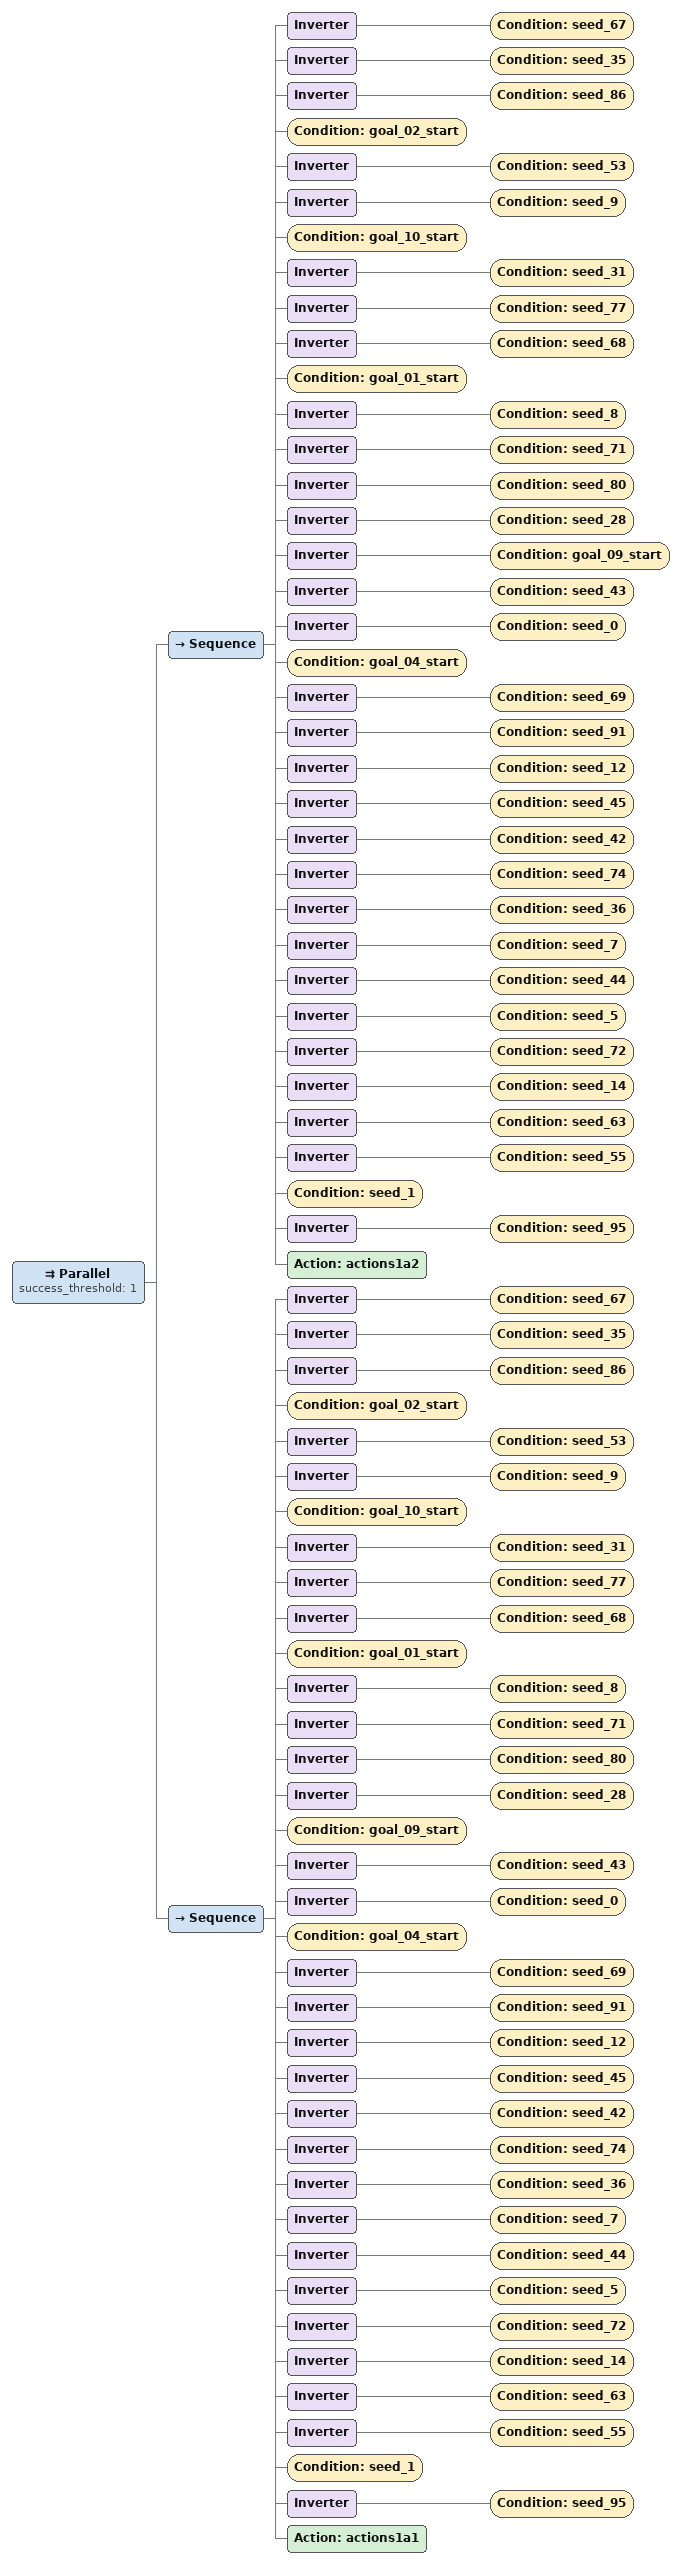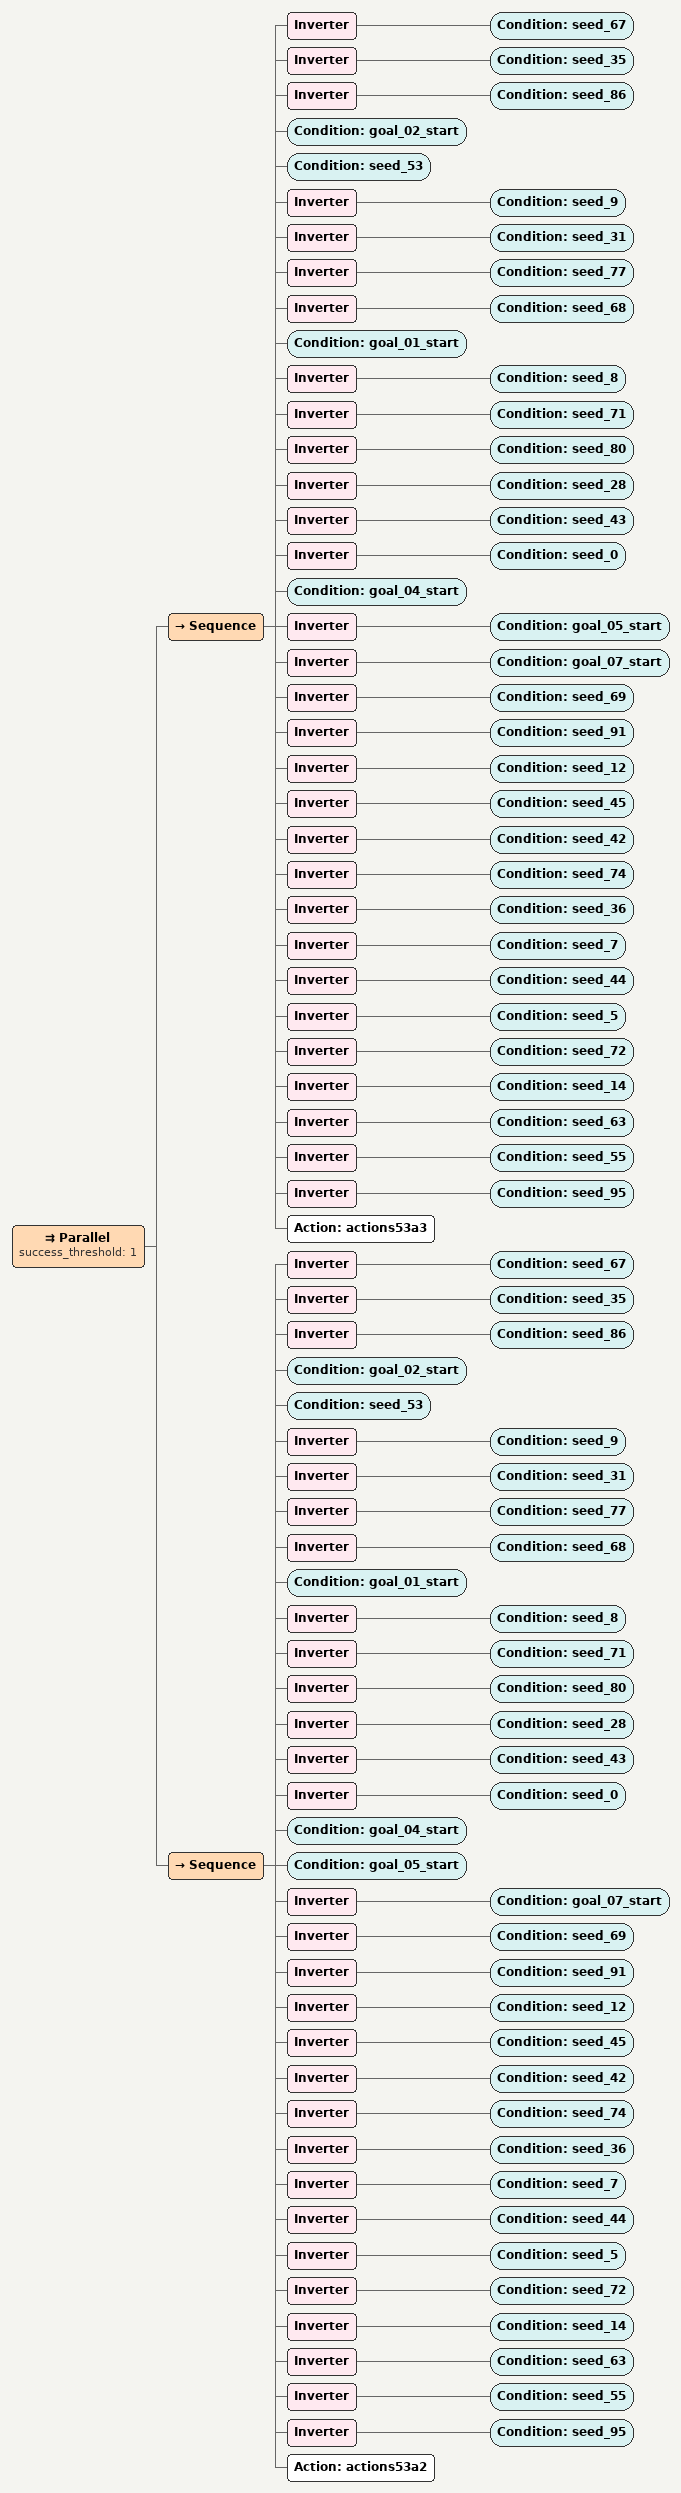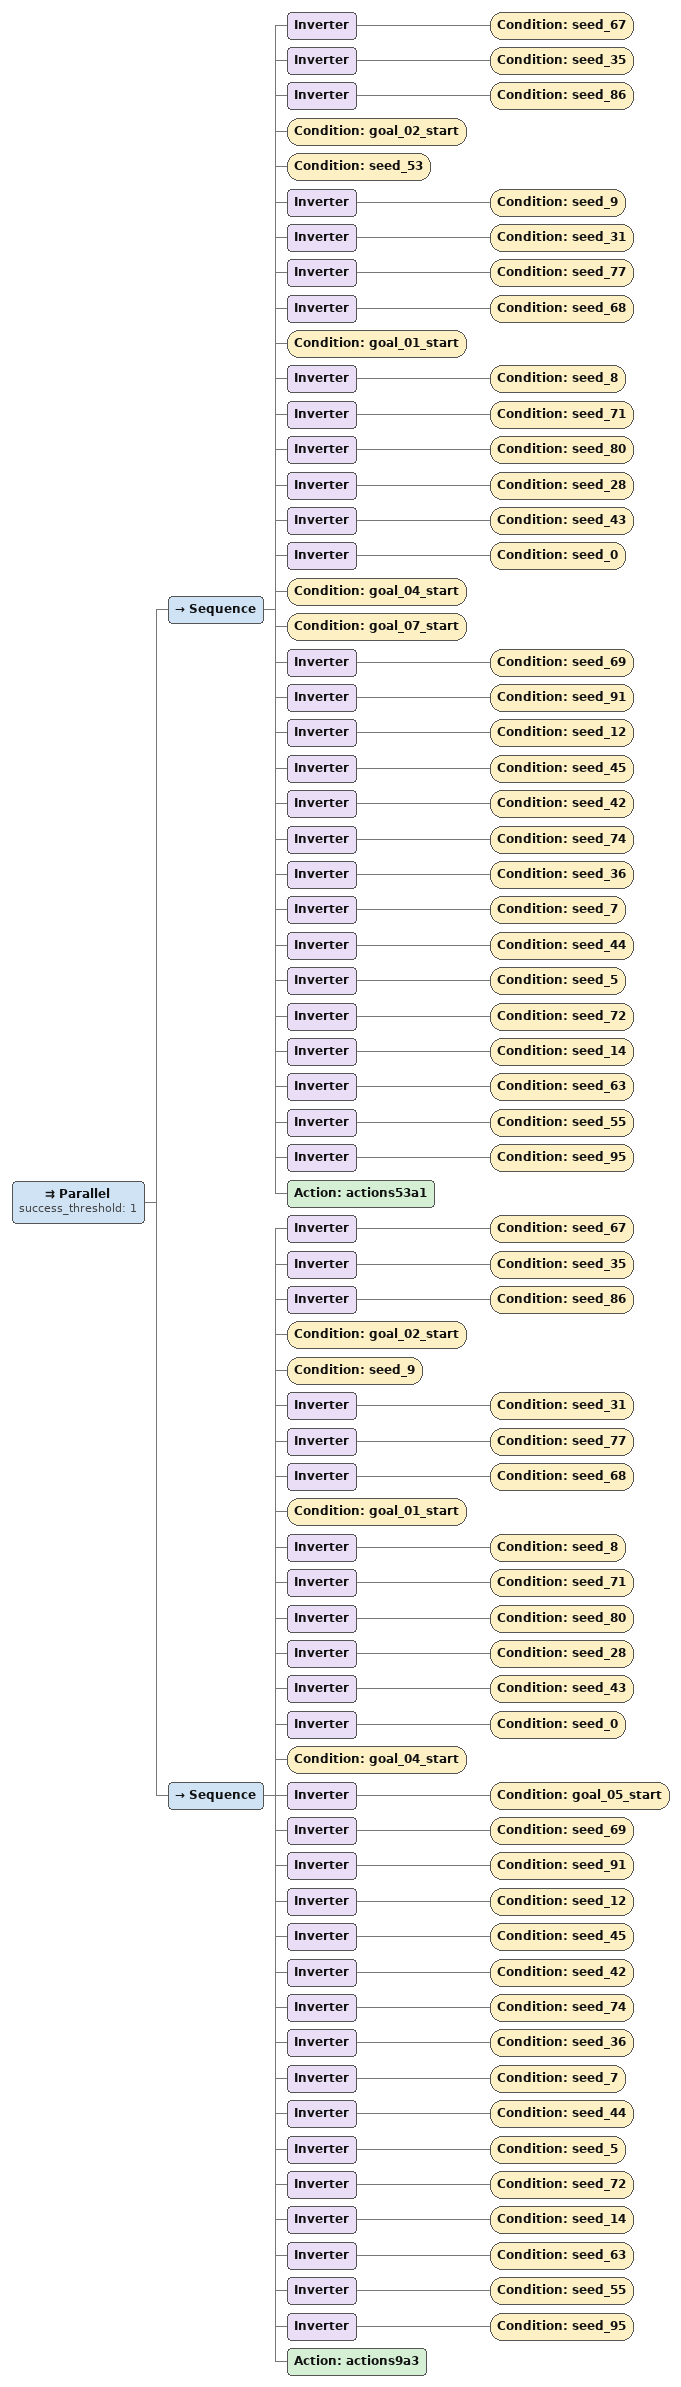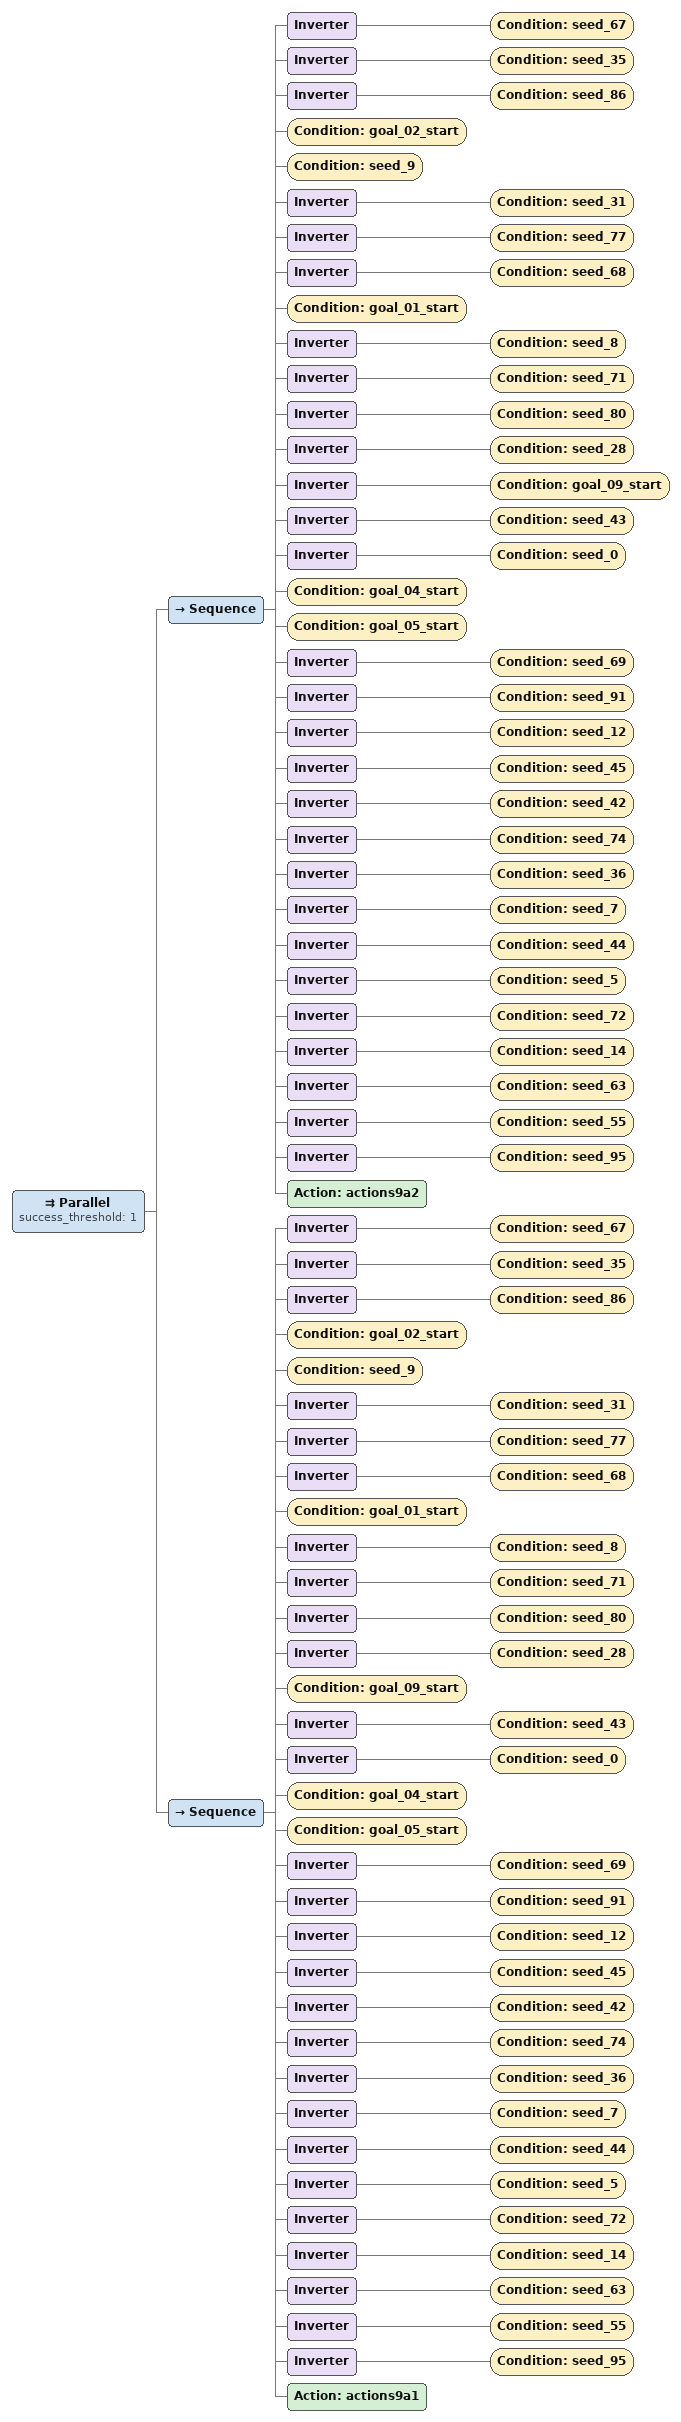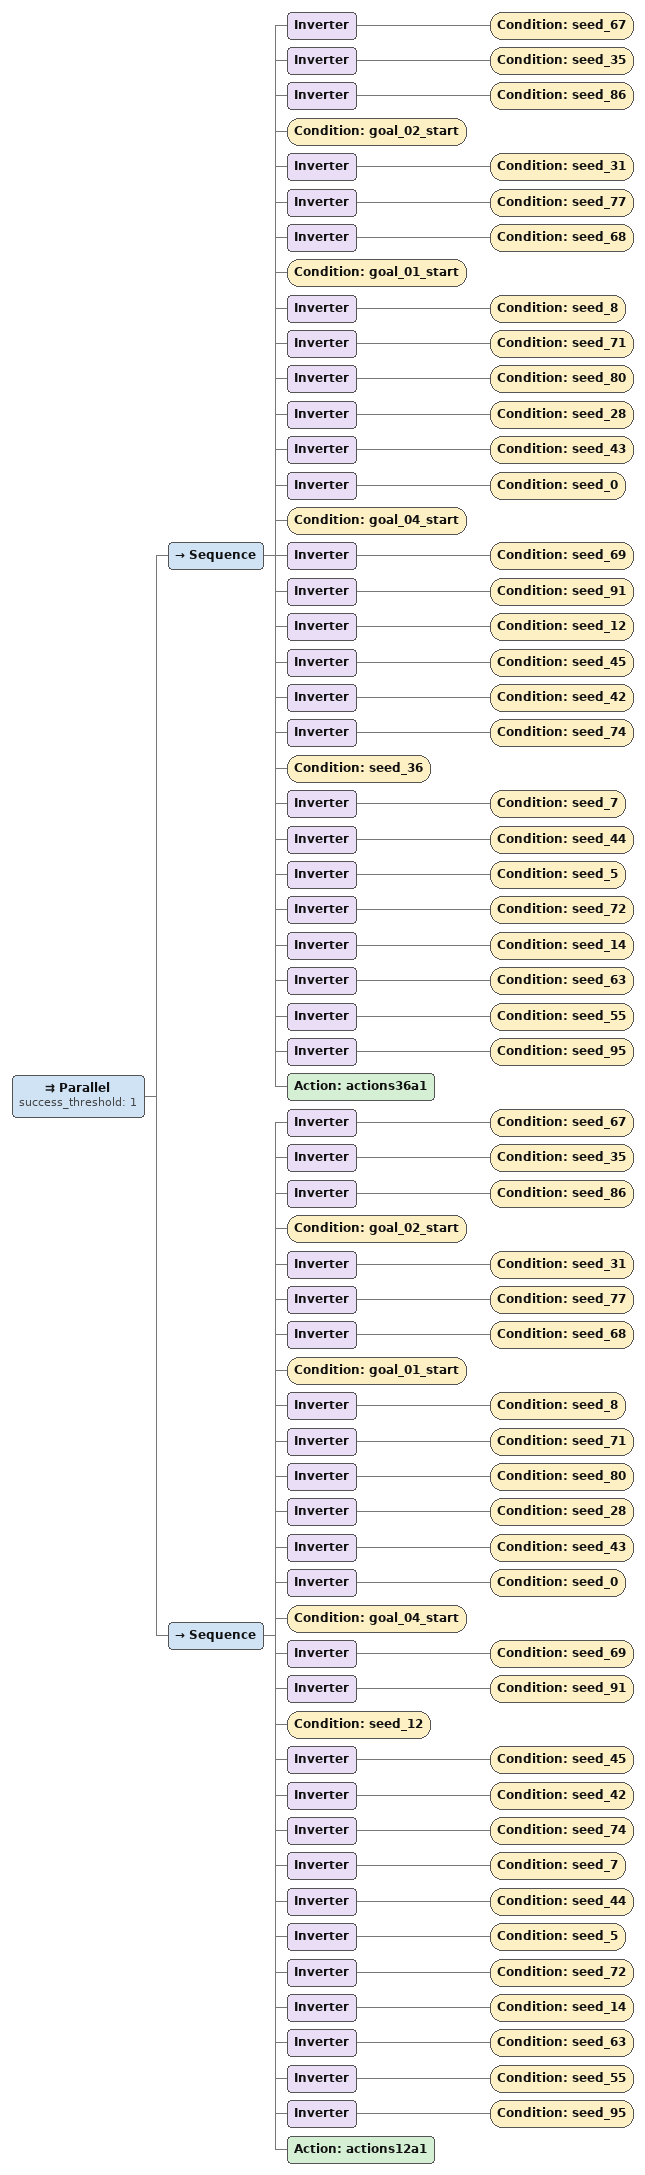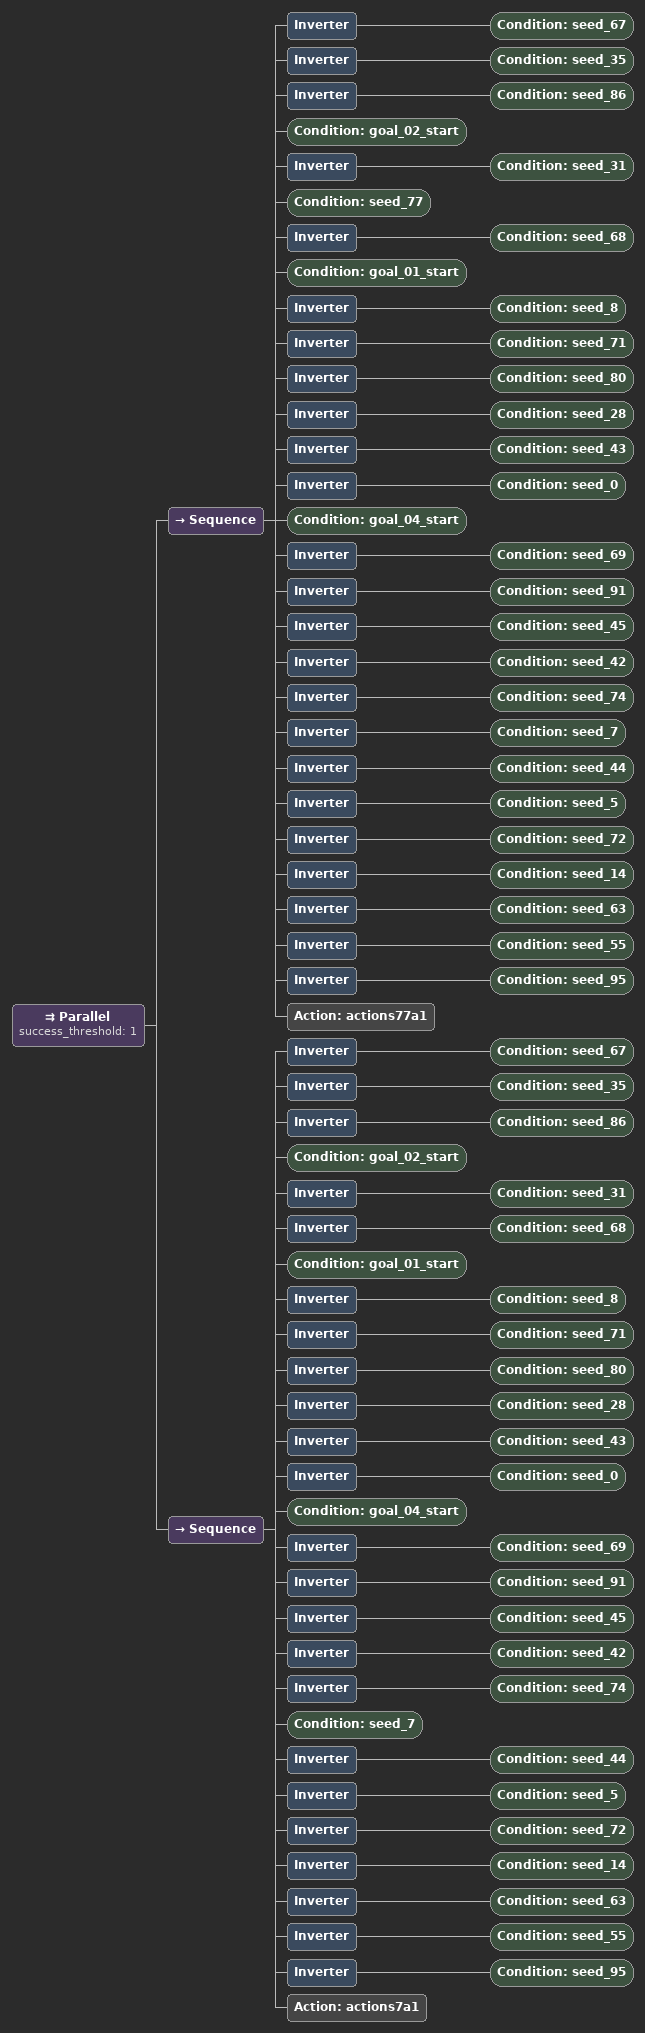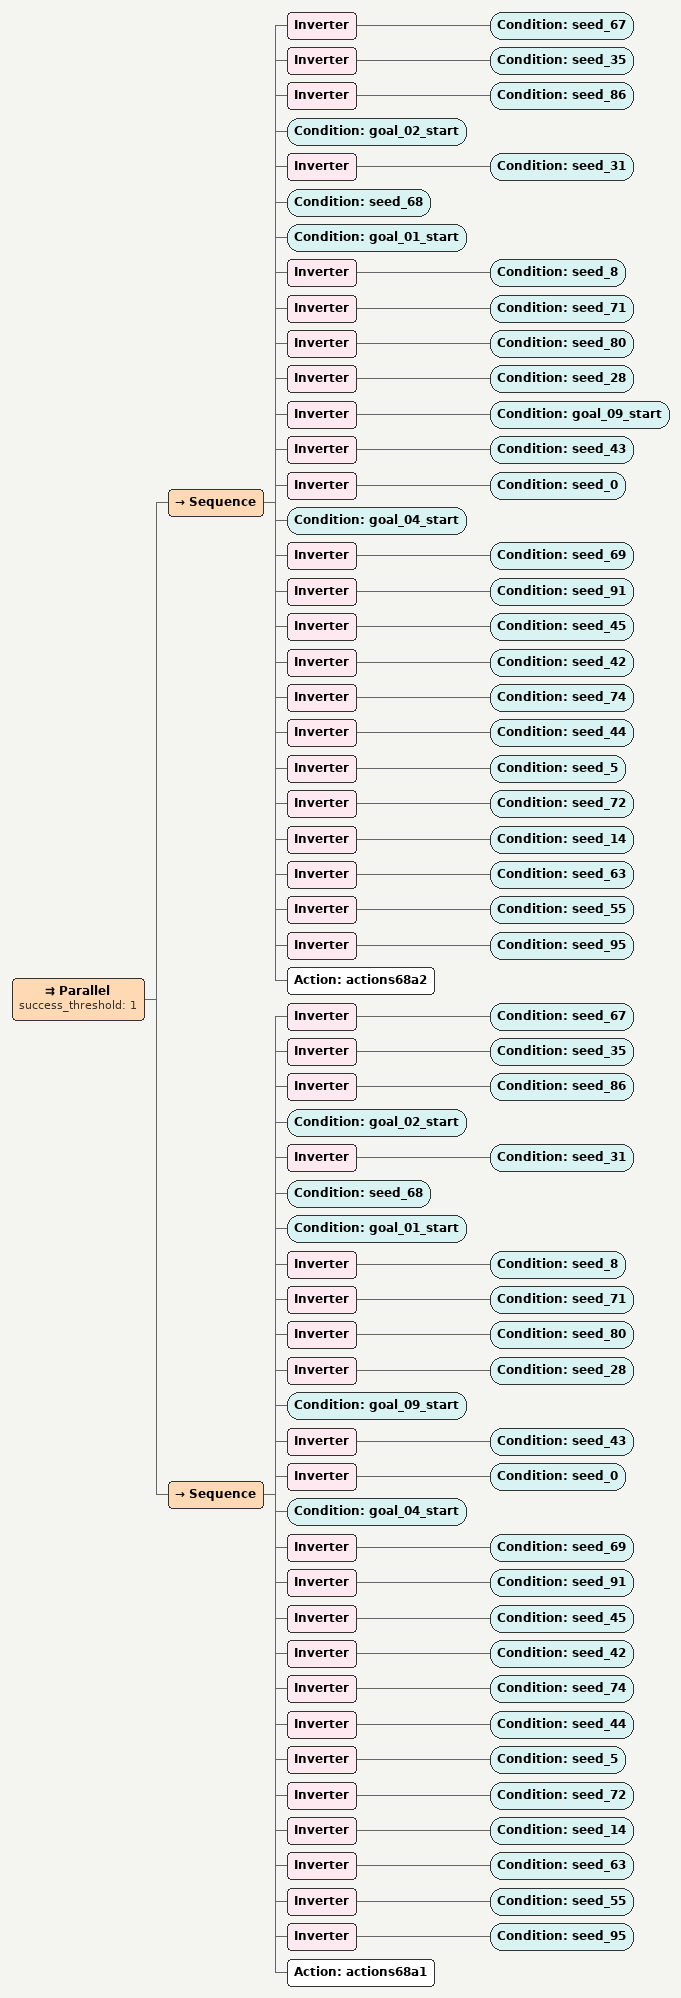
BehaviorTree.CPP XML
<Parallel success_threshold="1">
  <Sequence>
    <Inverter>
      <Condition ID="seed_67"/>
    </Inverter>
    <Inverter>
      <Condition ID="seed_35"/>
    </Inverter>
    <Inverter>
      <Condition ID="seed_86"/>
    </Inverter>
    <Condition ID="goal_02_start"/>
    <Inverter>
      <Condition ID="seed_53"/>
    </Inverter>
    <Inverter>
      <Condition ID="seed_9"/>
    </Inverter>
    <Condition ID="goal_10_start"/>
    <Inverter>
      <Condition ID="seed_31"/>
    </Inverter>
    <Inverter>
      <Condition ID="seed_77"/>
    </Inverter>
    <Inverter>
      <Condition ID="seed_68"/>
    </Inverter>
    <Condition ID="goal_01_start"/>
    <Inverter>
      <Condition ID="seed_8"/>
    </Inverter>
    <Inverter>
      <Condition ID="seed_71"/>
    </Inverter>
    <Inverter>
      <Condition ID="seed_80"/>
    </Inverter>
    <Inverter>
      <Condition ID="seed_28"/>
    </Inverter>
    <Inverter>
      <Condition ID="goal_09_start"/>
    </Inverter>
    <Inverter>
      <Condition ID="seed_43"/>
    </Inverter>
    <Inverter>
      <Condition ID="seed_0"/>
    </Inverter>
    <Condition ID="goal_04_start"/>
    <Inverter>
      <Condition ID="seed_69"/>
    </Inverter>
    <Inverter>
      <Condition ID="seed_91"/>
    </Inverter>
    <Inverter>
      <Condition ID="seed_12"/>
    </Inverter>
    <Inverter>
      <Condition ID="seed_45"/>
    </Inverter>
    <Inverter>
      <Condition ID="seed_42"/>
    </Inverter>
    <Inverter>
      <Condition ID="seed_74"/>
    </Inverter>
    <Inverter>
      <Condition ID="seed_36"/>
    </Inverter>
    <Inverter>
      <Condition ID="seed_7"/>
    </Inverter>
    <Inverter>
      <Condition ID="seed_44"/>
    </Inverter>
    <Inverter>
      <Condition ID="seed_5"/>
    </Inverter>
    <Inverter>
      <Condition ID="seed_72"/>
    </Inverter>
    <Inverter>
      <Condition ID="seed_14"/>
    </Inverter>
    <Inverter>
      <Condition ID="seed_63"/>
    </Inverter>
    <Inverter>
      <Condition ID="seed_55"/>
    </Inverter>
    <Condition ID="seed_1"/>
    <Inverter>
      <Condition ID="seed_95"/>
    </Inverter>
    <Action ID="actions1a2"/>
  </Sequence>
  <Sequence>
    <Inverter>
      <Condition ID="seed_67"/>
    </Inverter>
    <Inverter>
      <Condition ID="seed_35"/>
    </Inverter>
    <Inverter>
      <Condition ID="seed_86"/>
    </Inverter>
    <Condition ID="goal_02_start"/>
    <Inverter>
      <Condition ID="seed_53"/>
    </Inverter>
    <Inverter>
      <Condition ID="seed_9"/>
    </Inverter>
    <Condition ID="goal_10_start"/>
    <Inverter>
      <Condition ID="seed_31"/>
    </Inverter>
    <Inverter>
      <Condition ID="seed_77"/>
    </Inverter>
    <Inverter>
      <Condition ID="seed_68"/>
    </Inverter>
    <Condition ID="goal_01_start"/>
    <Inverter>
      <Condition ID="seed_8"/>
    </Inverter>
    <Inverter>
      <Condition ID="seed_71"/>
    </Inverter>
    <Inverter>
      <Condition ID="seed_80"/>
    </Inverter>
    <Inverter>
      <Condition ID="seed_28"/>
    </Inverter>
    <Condition ID="goal_09_start"/>
    <Inverter>
      <Condition ID="seed_43"/>
    </Inverter>
    <Inverter>
      <Condition ID="seed_0"/>
    </Inverter>
    <Condition ID="goal_04_start"/>
    <Inverter>
      <Condition ID="seed_69"/>
    </Inverter>
    <Inverter>
      <Condition ID="seed_91"/>
    </Inverter>
    <Inverter>
      <Condition ID="seed_12"/>
    </Inverter>
    <Inverter>
      <Condition ID="seed_45"/>
    </Inverter>
    <Inverter>
      <Condition ID="seed_42"/>
    </Inverter>
    <Inverter>
      <Condition ID="seed_74"/>
    </Inverter>
    <Inverter>
      <Condition ID="seed_36"/>
    </Inverter>
    <Inverter>
      <Condition ID="seed_7"/>
    </Inverter>
    <Inverter>
      <Condition ID="seed_44"/>
    </Inverter>
    <Inverter>
      <Condition ID="seed_5"/>
    </Inverter>
    <Inverter>
      <Condition ID="seed_72"/>
    </Inverter>
    <Inverter>
      <Condition ID="seed_14"/>
    </Inverter>
    <Inverter>
      <Condition ID="seed_63"/>
    </Inverter>
    <Inverter>
      <Condition ID="seed_55"/>
    </Inverter>
    <Condition ID="seed_1"/>
    <Inverter>
      <Condition ID="seed_95"/>
    </Inverter>
    <Action ID="actions1a1"/>
  </Sequence>
</Parallel>

<Parallel success_threshold="1">
  <Sequence>
    <Inverter>
      <Condition ID="seed_67"/>
    </Inverter>
    <Inverter>
      <Condition ID="seed_35"/>
    </Inverter>
    <Inverter>
      <Condition ID="seed_86"/>
    </Inverter>
    <Condition ID="goal_02_start"/>
    <Condition ID="seed_53"/>
    <Inverter>
      <Condition ID="seed_9"/>
    </Inverter>
    <Inverter>
      <Condition ID="seed_31"/>
    </Inverter>
    <Inverter>
      <Condition ID="seed_77"/>
    </Inverter>
    <Inverter>
      <Condition ID="seed_68"/>
    </Inverter>
    <Condition ID="goal_01_start"/>
    <Inverter>
      <Condition ID="seed_8"/>
    </Inverter>
    <Inverter>
      <Condition ID="seed_71"/>
    </Inverter>
    <Inverter>
      <Condition ID="seed_80"/>
    </Inverter>
    <Inverter>
      <Condition ID="seed_28"/>
    </Inverter>
    <Inverter>
      <Condition ID="seed_43"/>
    </Inverter>
    <Inverter>
      <Condition ID="seed_0"/>
    </Inverter>
    <Condition ID="goal_04_start"/>
    <Inverter>
      <Condition ID="goal_05_start"/>
    </Inverter>
    <Inverter>
      <Condition ID="goal_07_start"/>
    </Inverter>
    <Inverter>
      <Condition ID="seed_69"/>
    </Inverter>
    <Inverter>
      <Condition ID="seed_91"/>
    </Inverter>
    <Inverter>
      <Condition ID="seed_12"/>
    </Inverter>
    <Inverter>
      <Condition ID="seed_45"/>
    </Inverter>
    <Inverter>
      <Condition ID="seed_42"/>
    </Inverter>
    <Inverter>
      <Condition ID="seed_74"/>
    </Inverter>
    <Inverter>
      <Condition ID="seed_36"/>
    </Inverter>
    <Inverter>
      <Condition ID="seed_7"/>
    </Inverter>
    <Inverter>
      <Condition ID="seed_44"/>
    </Inverter>
    <Inverter>
      <Condition ID="seed_5"/>
    </Inverter>
    <Inverter>
      <Condition ID="seed_72"/>
    </Inverter>
    <Inverter>
      <Condition ID="seed_14"/>
    </Inverter>
    <Inverter>
      <Condition ID="seed_63"/>
    </Inverter>
    <Inverter>
      <Condition ID="seed_55"/>
    </Inverter>
    <Inverter>
      <Condition ID="seed_95"/>
    </Inverter>
    <Action ID="actions53a3"/>
  </Sequence>
  <Sequence>
    <Inverter>
      <Condition ID="seed_67"/>
    </Inverter>
    <Inverter>
      <Condition ID="seed_35"/>
    </Inverter>
    <Inverter>
      <Condition ID="seed_86"/>
    </Inverter>
    <Condition ID="goal_02_start"/>
    <Condition ID="seed_53"/>
    <Inverter>
      <Condition ID="seed_9"/>
    </Inverter>
    <Inverter>
      <Condition ID="seed_31"/>
    </Inverter>
    <Inverter>
      <Condition ID="seed_77"/>
    </Inverter>
    <Inverter>
      <Condition ID="seed_68"/>
    </Inverter>
    <Condition ID="goal_01_start"/>
    <Inverter>
      <Condition ID="seed_8"/>
    </Inverter>
    <Inverter>
      <Condition ID="seed_71"/>
    </Inverter>
    <Inverter>
      <Condition ID="seed_80"/>
    </Inverter>
    <Inverter>
      <Condition ID="seed_28"/>
    </Inverter>
    <Inverter>
      <Condition ID="seed_43"/>
    </Inverter>
    <Inverter>
      <Condition ID="seed_0"/>
    </Inverter>
    <Condition ID="goal_04_start"/>
    <Condition ID="goal_05_start"/>
    <Inverter>
      <Condition ID="goal_07_start"/>
    </Inverter>
    <Inverter>
      <Condition ID="seed_69"/>
    </Inverter>
    <Inverter>
      <Condition ID="seed_91"/>
    </Inverter>
    <Inverter>
      <Condition ID="seed_12"/>
    </Inverter>
    <Inverter>
      <Condition ID="seed_45"/>
    </Inverter>
    <Inverter>
      <Condition ID="seed_42"/>
    </Inverter>
    <Inverter>
      <Condition ID="seed_74"/>
    </Inverter>
    <Inverter>
      <Condition ID="seed_36"/>
    </Inverter>
    <Inverter>
      <Condition ID="seed_7"/>
    </Inverter>
    <Inverter>
      <Condition ID="seed_44"/>
    </Inverter>
    <Inverter>
      <Condition ID="seed_5"/>
    </Inverter>
    <Inverter>
      <Condition ID="seed_72"/>
    </Inverter>
    <Inverter>
      <Condition ID="seed_14"/>
    </Inverter>
    <Inverter>
      <Condition ID="seed_63"/>
    </Inverter>
    <Inverter>
      <Condition ID="seed_55"/>
    </Inverter>
    <Inverter>
      <Condition ID="seed_95"/>
    </Inverter>
    <Action ID="actions53a2"/>
  </Sequence>
</Parallel>

<Parallel success_threshold="1">
  <Sequence>
    <Inverter>
      <Condition ID="seed_67"/>
    </Inverter>
    <Inverter>
      <Condition ID="seed_35"/>
    </Inverter>
    <Inverter>
      <Condition ID="seed_86"/>
    </Inverter>
    <Condition ID="goal_02_start"/>
    <Condition ID="seed_53"/>
    <Inverter>
      <Condition ID="seed_9"/>
    </Inverter>
    <Inverter>
      <Condition ID="seed_31"/>
    </Inverter>
    <Inverter>
      <Condition ID="seed_77"/>
    </Inverter>
    <Inverter>
      <Condition ID="seed_68"/>
    </Inverter>
    <Condition ID="goal_01_start"/>
    <Inverter>
      <Condition ID="seed_8"/>
    </Inverter>
    <Inverter>
      <Condition ID="seed_71"/>
    </Inverter>
    <Inverter>
      <Condition ID="seed_80"/>
    </Inverter>
    <Inverter>
      <Condition ID="seed_28"/>
    </Inverter>
    <Inverter>
      <Condition ID="seed_43"/>
    </Inverter>
    <Inverter>
      <Condition ID="seed_0"/>
    </Inverter>
    <Condition ID="goal_04_start"/>
    <Condition ID="goal_07_start"/>
    <Inverter>
      <Condition ID="seed_69"/>
    </Inverter>
    <Inverter>
      <Condition ID="seed_91"/>
    </Inverter>
    <Inverter>
      <Condition ID="seed_12"/>
    </Inverter>
    <Inverter>
      <Condition ID="seed_45"/>
    </Inverter>
    <Inverter>
      <Condition ID="seed_42"/>
    </Inverter>
    <Inverter>
      <Condition ID="seed_74"/>
    </Inverter>
    <Inverter>
      <Condition ID="seed_36"/>
    </Inverter>
    <Inverter>
      <Condition ID="seed_7"/>
    </Inverter>
    <Inverter>
      <Condition ID="seed_44"/>
    </Inverter>
    <Inverter>
      <Condition ID="seed_5"/>
    </Inverter>
    <Inverter>
      <Condition ID="seed_72"/>
    </Inverter>
    <Inverter>
      <Condition ID="seed_14"/>
    </Inverter>
    <Inverter>
      <Condition ID="seed_63"/>
    </Inverter>
    <Inverter>
      <Condition ID="seed_55"/>
    </Inverter>
    <Inverter>
      <Condition ID="seed_95"/>
    </Inverter>
    <Action ID="actions53a1"/>
  </Sequence>
  <Sequence>
    <Inverter>
      <Condition ID="seed_67"/>
    </Inverter>
    <Inverter>
      <Condition ID="seed_35"/>
    </Inverter>
    <Inverter>
      <Condition ID="seed_86"/>
    </Inverter>
    <Condition ID="goal_02_start"/>
    <Condition ID="seed_9"/>
    <Inverter>
      <Condition ID="seed_31"/>
    </Inverter>
    <Inverter>
      <Condition ID="seed_77"/>
    </Inverter>
    <Inverter>
      <Condition ID="seed_68"/>
    </Inverter>
    <Condition ID="goal_01_start"/>
    <Inverter>
      <Condition ID="seed_8"/>
    </Inverter>
    <Inverter>
      <Condition ID="seed_71"/>
    </Inverter>
    <Inverter>
      <Condition ID="seed_80"/>
    </Inverter>
    <Inverter>
      <Condition ID="seed_28"/>
    </Inverter>
    <Inverter>
      <Condition ID="seed_43"/>
    </Inverter>
    <Inverter>
      <Condition ID="seed_0"/>
    </Inverter>
    <Condition ID="goal_04_start"/>
    <Inverter>
      <Condition ID="goal_05_start"/>
    </Inverter>
    <Inverter>
      <Condition ID="seed_69"/>
    </Inverter>
    <Inverter>
      <Condition ID="seed_91"/>
    </Inverter>
    <Inverter>
      <Condition ID="seed_12"/>
    </Inverter>
    <Inverter>
      <Condition ID="seed_45"/>
    </Inverter>
    <Inverter>
      <Condition ID="seed_42"/>
    </Inverter>
    <Inverter>
      <Condition ID="seed_74"/>
    </Inverter>
    <Inverter>
      <Condition ID="seed_36"/>
    </Inverter>
    <Inverter>
      <Condition ID="seed_7"/>
    </Inverter>
    <Inverter>
      <Condition ID="seed_44"/>
    </Inverter>
    <Inverter>
      <Condition ID="seed_5"/>
    </Inverter>
    <Inverter>
      <Condition ID="seed_72"/>
    </Inverter>
    <Inverter>
      <Condition ID="seed_14"/>
    </Inverter>
    <Inverter>
      <Condition ID="seed_63"/>
    </Inverter>
    <Inverter>
      <Condition ID="seed_55"/>
    </Inverter>
    <Inverter>
      <Condition ID="seed_95"/>
    </Inverter>
    <Action ID="actions9a3"/>
  </Sequence>
</Parallel>

<Parallel success_threshold="1">
  <Sequence>
    <Inverter>
      <Condition ID="seed_67"/>
    </Inverter>
    <Inverter>
      <Condition ID="seed_35"/>
    </Inverter>
    <Inverter>
      <Condition ID="seed_86"/>
    </Inverter>
    <Condition ID="goal_02_start"/>
    <Condition ID="seed_9"/>
    <Inverter>
      <Condition ID="seed_31"/>
    </Inverter>
    <Inverter>
      <Condition ID="seed_77"/>
    </Inverter>
    <Inverter>
      <Condition ID="seed_68"/>
    </Inverter>
    <Condition ID="goal_01_start"/>
    <Inverter>
      <Condition ID="seed_8"/>
    </Inverter>
    <Inverter>
      <Condition ID="seed_71"/>
    </Inverter>
    <Inverter>
      <Condition ID="seed_80"/>
    </Inverter>
    <Inverter>
      <Condition ID="seed_28"/>
    </Inverter>
    <Inverter>
      <Condition ID="goal_09_start"/>
    </Inverter>
    <Inverter>
      <Condition ID="seed_43"/>
    </Inverter>
    <Inverter>
      <Condition ID="seed_0"/>
    </Inverter>
    <Condition ID="goal_04_start"/>
    <Condition ID="goal_05_start"/>
    <Inverter>
      <Condition ID="seed_69"/>
    </Inverter>
    <Inverter>
      <Condition ID="seed_91"/>
    </Inverter>
    <Inverter>
      <Condition ID="seed_12"/>
    </Inverter>
    <Inverter>
      <Condition ID="seed_45"/>
    </Inverter>
    <Inverter>
      <Condition ID="seed_42"/>
    </Inverter>
    <Inverter>
      <Condition ID="seed_74"/>
    </Inverter>
    <Inverter>
      <Condition ID="seed_36"/>
    </Inverter>
    <Inverter>
      <Condition ID="seed_7"/>
    </Inverter>
    <Inverter>
      <Condition ID="seed_44"/>
    </Inverter>
    <Inverter>
      <Condition ID="seed_5"/>
    </Inverter>
    <Inverter>
      <Condition ID="seed_72"/>
    </Inverter>
    <Inverter>
      <Condition ID="seed_14"/>
    </Inverter>
    <Inverter>
      <Condition ID="seed_63"/>
    </Inverter>
    <Inverter>
      <Condition ID="seed_55"/>
    </Inverter>
    <Inverter>
      <Condition ID="seed_95"/>
    </Inverter>
    <Action ID="actions9a2"/>
  </Sequence>
  <Sequence>
    <Inverter>
      <Condition ID="seed_67"/>
    </Inverter>
    <Inverter>
      <Condition ID="seed_35"/>
    </Inverter>
    <Inverter>
      <Condition ID="seed_86"/>
    </Inverter>
    <Condition ID="goal_02_start"/>
    <Condition ID="seed_9"/>
    <Inverter>
      <Condition ID="seed_31"/>
    </Inverter>
    <Inverter>
      <Condition ID="seed_77"/>
    </Inverter>
    <Inverter>
      <Condition ID="seed_68"/>
    </Inverter>
    <Condition ID="goal_01_start"/>
    <Inverter>
      <Condition ID="seed_8"/>
    </Inverter>
    <Inverter>
      <Condition ID="seed_71"/>
    </Inverter>
    <Inverter>
      <Condition ID="seed_80"/>
    </Inverter>
    <Inverter>
      <Condition ID="seed_28"/>
    </Inverter>
    <Condition ID="goal_09_start"/>
    <Inverter>
      <Condition ID="seed_43"/>
    </Inverter>
    <Inverter>
      <Condition ID="seed_0"/>
    </Inverter>
    <Condition ID="goal_04_start"/>
    <Condition ID="goal_05_start"/>
    <Inverter>
      <Condition ID="seed_69"/>
    </Inverter>
    <Inverter>
      <Condition ID="seed_91"/>
    </Inverter>
    <Inverter>
      <Condition ID="seed_12"/>
    </Inverter>
    <Inverter>
      <Condition ID="seed_45"/>
    </Inverter>
    <Inverter>
      <Condition ID="seed_42"/>
    </Inverter>
    <Inverter>
      <Condition ID="seed_74"/>
    </Inverter>
    <Inverter>
      <Condition ID="seed_36"/>
    </Inverter>
    <Inverter>
      <Condition ID="seed_7"/>
    </Inverter>
    <Inverter>
      <Condition ID="seed_44"/>
    </Inverter>
    <Inverter>
      <Condition ID="seed_5"/>
    </Inverter>
    <Inverter>
      <Condition ID="seed_72"/>
    </Inverter>
    <Inverter>
      <Condition ID="seed_14"/>
    </Inverter>
    <Inverter>
      <Condition ID="seed_63"/>
    </Inverter>
    <Inverter>
      <Condition ID="seed_55"/>
    </Inverter>
    <Inverter>
      <Condition ID="seed_95"/>
    </Inverter>
    <Action ID="actions9a1"/>
  </Sequence>
</Parallel>

<Parallel success_threshold="1">
  <Sequence>
    <Inverter>
      <Condition ID="seed_67"/>
    </Inverter>
    <Inverter>
      <Condition ID="seed_35"/>
    </Inverter>
    <Inverter>
      <Condition ID="seed_86"/>
    </Inverter>
    <Condition ID="goal_02_start"/>
    <Inverter>
      <Condition ID="seed_31"/>
    </Inverter>
    <Inverter>
      <Condition ID="seed_77"/>
    </Inverter>
    <Inverter>
      <Condition ID="seed_68"/>
    </Inverter>
    <Condition ID="goal_01_start"/>
    <Inverter>
      <Condition ID="seed_8"/>
    </Inverter>
    <Inverter>
      <Condition ID="seed_71"/>
    </Inverter>
    <Inverter>
      <Condition ID="seed_80"/>
    </Inverter>
    <Inverter>
      <Condition ID="seed_28"/>
    </Inverter>
    <Inverter>
      <Condition ID="seed_43"/>
    </Inverter>
    <Inverter>
      <Condition ID="seed_0"/>
    </Inverter>
    <Condition ID="goal_04_start"/>
    <Inverter>
      <Condition ID="seed_69"/>
    </Inverter>
    <Inverter>
      <Condition ID="seed_91"/>
    </Inverter>
    <Inverter>
      <Condition ID="seed_12"/>
    </Inverter>
    <Inverter>
      <Condition ID="seed_45"/>
    </Inverter>
    <Inverter>
      <Condition ID="seed_42"/>
    </Inverter>
    <Inverter>
      <Condition ID="seed_74"/>
    </Inverter>
    <Condition ID="seed_36"/>
    <Inverter>
      <Condition ID="seed_7"/>
    </Inverter>
    <Inverter>
      <Condition ID="seed_44"/>
    </Inverter>
    <Inverter>
      <Condition ID="seed_5"/>
    </Inverter>
    <Inverter>
      <Condition ID="seed_72"/>
    </Inverter>
    <Inverter>
      <Condition ID="seed_14"/>
    </Inverter>
    <Inverter>
      <Condition ID="seed_63"/>
    </Inverter>
    <Inverter>
      <Condition ID="seed_55"/>
    </Inverter>
    <Inverter>
      <Condition ID="seed_95"/>
    </Inverter>
    <Action ID="actions36a1"/>
  </Sequence>
  <Sequence>
    <Inverter>
      <Condition ID="seed_67"/>
    </Inverter>
    <Inverter>
      <Condition ID="seed_35"/>
    </Inverter>
    <Inverter>
      <Condition ID="seed_86"/>
    </Inverter>
    <Condition ID="goal_02_start"/>
    <Inverter>
      <Condition ID="seed_31"/>
    </Inverter>
    <Inverter>
      <Condition ID="seed_77"/>
    </Inverter>
    <Inverter>
      <Condition ID="seed_68"/>
    </Inverter>
    <Condition ID="goal_01_start"/>
    <Inverter>
      <Condition ID="seed_8"/>
    </Inverter>
    <Inverter>
      <Condition ID="seed_71"/>
    </Inverter>
    <Inverter>
      <Condition ID="seed_80"/>
    </Inverter>
    <Inverter>
      <Condition ID="seed_28"/>
    </Inverter>
    <Inverter>
      <Condition ID="seed_43"/>
    </Inverter>
    <Inverter>
      <Condition ID="seed_0"/>
    </Inverter>
    <Condition ID="goal_04_start"/>
    <Inverter>
      <Condition ID="seed_69"/>
    </Inverter>
    <Inverter>
      <Condition ID="seed_91"/>
    </Inverter>
    <Condition ID="seed_12"/>
    <Inverter>
      <Condition ID="seed_45"/>
    </Inverter>
    <Inverter>
      <Condition ID="seed_42"/>
    </Inverter>
    <Inverter>
      <Condition ID="seed_74"/>
    </Inverter>
    <Inverter>
      <Condition ID="seed_7"/>
    </Inverter>
    <Inverter>
      <Condition ID="seed_44"/>
    </Inverter>
    <Inverter>
      <Condition ID="seed_5"/>
    </Inverter>
    <Inverter>
      <Condition ID="seed_72"/>
    </Inverter>
    <Inverter>
      <Condition ID="seed_14"/>
    </Inverter>
    <Inverter>
      <Condition ID="seed_63"/>
    </Inverter>
    <Inverter>
      <Condition ID="seed_55"/>
    </Inverter>
    <Inverter>
      <Condition ID="seed_95"/>
    </Inverter>
    <Action ID="actions12a1"/>
  </Sequence>
</Parallel>

<Parallel success_threshold="1">
  <Sequence>
    <Inverter>
      <Condition ID="seed_67"/>
    </Inverter>
    <Inverter>
      <Condition ID="seed_35"/>
    </Inverter>
    <Inverter>
      <Condition ID="seed_86"/>
    </Inverter>
    <Condition ID="goal_02_start"/>
    <Inverter>
      <Condition ID="seed_31"/>
    </Inverter>
    <Condition ID="seed_77"/>
    <Inverter>
      <Condition ID="seed_68"/>
    </Inverter>
    <Condition ID="goal_01_start"/>
    <Inverter>
      <Condition ID="seed_8"/>
    </Inverter>
    <Inverter>
      <Condition ID="seed_71"/>
    </Inverter>
    <Inverter>
      <Condition ID="seed_80"/>
    </Inverter>
    <Inverter>
      <Condition ID="seed_28"/>
    </Inverter>
    <Inverter>
      <Condition ID="seed_43"/>
    </Inverter>
    <Inverter>
      <Condition ID="seed_0"/>
    </Inverter>
    <Condition ID="goal_04_start"/>
    <Inverter>
      <Condition ID="seed_69"/>
    </Inverter>
    <Inverter>
      <Condition ID="seed_91"/>
    </Inverter>
    <Inverter>
      <Condition ID="seed_45"/>
    </Inverter>
    <Inverter>
      <Condition ID="seed_42"/>
    </Inverter>
    <Inverter>
      <Condition ID="seed_74"/>
    </Inverter>
    <Inverter>
      <Condition ID="seed_7"/>
    </Inverter>
    <Inverter>
      <Condition ID="seed_44"/>
    </Inverter>
    <Inverter>
      <Condition ID="seed_5"/>
    </Inverter>
    <Inverter>
      <Condition ID="seed_72"/>
    </Inverter>
    <Inverter>
      <Condition ID="seed_14"/>
    </Inverter>
    <Inverter>
      <Condition ID="seed_63"/>
    </Inverter>
    <Inverter>
      <Condition ID="seed_55"/>
    </Inverter>
    <Inverter>
      <Condition ID="seed_95"/>
    </Inverter>
    <Action ID="actions77a1"/>
  </Sequence>
  <Sequence>
    <Inverter>
      <Condition ID="seed_67"/>
    </Inverter>
    <Inverter>
      <Condition ID="seed_35"/>
    </Inverter>
    <Inverter>
      <Condition ID="seed_86"/>
    </Inverter>
    <Condition ID="goal_02_start"/>
    <Inverter>
      <Condition ID="seed_31"/>
    </Inverter>
    <Inverter>
      <Condition ID="seed_68"/>
    </Inverter>
    <Condition ID="goal_01_start"/>
    <Inverter>
      <Condition ID="seed_8"/>
    </Inverter>
    <Inverter>
      <Condition ID="seed_71"/>
    </Inverter>
    <Inverter>
      <Condition ID="seed_80"/>
    </Inverter>
    <Inverter>
      <Condition ID="seed_28"/>
    </Inverter>
    <Inverter>
      <Condition ID="seed_43"/>
    </Inverter>
    <Inverter>
      <Condition ID="seed_0"/>
    </Inverter>
    <Condition ID="goal_04_start"/>
    <Inverter>
      <Condition ID="seed_69"/>
    </Inverter>
    <Inverter>
      <Condition ID="seed_91"/>
    </Inverter>
    <Inverter>
      <Condition ID="seed_45"/>
    </Inverter>
    <Inverter>
      <Condition ID="seed_42"/>
    </Inverter>
    <Inverter>
      <Condition ID="seed_74"/>
    </Inverter>
    <Condition ID="seed_7"/>
    <Inverter>
      <Condition ID="seed_44"/>
    </Inverter>
    <Inverter>
      <Condition ID="seed_5"/>
    </Inverter>
    <Inverter>
      <Condition ID="seed_72"/>
    </Inverter>
    <Inverter>
      <Condition ID="seed_14"/>
    </Inverter>
    <Inverter>
      <Condition ID="seed_63"/>
    </Inverter>
    <Inverter>
      <Condition ID="seed_55"/>
    </Inverter>
    <Inverter>
      <Condition ID="seed_95"/>
    </Inverter>
    <Action ID="actions7a1"/>
  </Sequence>
</Parallel>

<Parallel success_threshold="1">
  <Sequence>
    <Inverter>
      <Condition ID="seed_67"/>
    </Inverter>
    <Inverter>
      <Condition ID="seed_35"/>
    </Inverter>
    <Inverter>
      <Condition ID="seed_86"/>
    </Inverter>
    <Condition ID="goal_02_start"/>
    <Inverter>
      <Condition ID="seed_31"/>
    </Inverter>
    <Condition ID="seed_68"/>
    <Condition ID="goal_01_start"/>
    <Inverter>
      <Condition ID="seed_8"/>
    </Inverter>
    <Inverter>
      <Condition ID="seed_71"/>
    </Inverter>
    <Inverter>
      <Condition ID="seed_80"/>
    </Inverter>
    <Inverter>
      <Condition ID="seed_28"/>
    </Inverter>
    <Inverter>
      <Condition ID="goal_09_start"/>
    </Inverter>
    <Inverter>
      <Condition ID="seed_43"/>
    </Inverter>
    <Inverter>
      <Condition ID="seed_0"/>
    </Inverter>
    <Condition ID="goal_04_start"/>
    <Inverter>
      <Condition ID="seed_69"/>
    </Inverter>
    <Inverter>
      <Condition ID="seed_91"/>
    </Inverter>
    <Inverter>
      <Condition ID="seed_45"/>
    </Inverter>
    <Inverter>
      <Condition ID="seed_42"/>
    </Inverter>
    <Inverter>
      <Condition ID="seed_74"/>
    </Inverter>
    <Inverter>
      <Condition ID="seed_44"/>
    </Inverter>
    <Inverter>
      <Condition ID="seed_5"/>
    </Inverter>
    <Inverter>
      <Condition ID="seed_72"/>
    </Inverter>
    <Inverter>
      <Condition ID="seed_14"/>
    </Inverter>
    <Inverter>
      <Condition ID="seed_63"/>
    </Inverter>
    <Inverter>
      <Condition ID="seed_55"/>
    </Inverter>
    <Inverter>
      <Condition ID="seed_95"/>
    </Inverter>
    <Action ID="actions68a2"/>
  </Sequence>
  <Sequence>
    <Inverter>
      <Condition ID="seed_67"/>
    </Inverter>
    <Inverter>
      <Condition ID="seed_35"/>
    </Inverter>
    <Inverter>
      <Condition ID="seed_86"/>
    </Inverter>
    <Condition ID="goal_02_start"/>
    <Inverter>
      <Condition ID="seed_31"/>
    </Inverter>
    <Condition ID="seed_68"/>
    <Condition ID="goal_01_start"/>
    <Inverter>
      <Condition ID="seed_8"/>
    </Inverter>
    <Inverter>
      <Condition ID="seed_71"/>
    </Inverter>
    <Inverter>
      <Condition ID="seed_80"/>
    </Inverter>
    <Inverter>
      <Condition ID="seed_28"/>
    </Inverter>
    <Condition ID="goal_09_start"/>
    <Inverter>
      <Condition ID="seed_43"/>
    </Inverter>
    <Inverter>
      <Condition ID="seed_0"/>
    </Inverter>
    <Condition ID="goal_04_start"/>
    <Inverter>
      <Condition ID="seed_69"/>
    </Inverter>
    <Inverter>
      <Condition ID="seed_91"/>
    </Inverter>
    <Inverter>
      <Condition ID="seed_45"/>
    </Inverter>
    <Inverter>
      <Condition ID="seed_42"/>
    </Inverter>
    <Inverter>
      <Condition ID="seed_74"/>
    </Inverter>
    <Inverter>
      <Condition ID="seed_44"/>
    </Inverter>
    <Inverter>
      <Condition ID="seed_5"/>
    </Inverter>
    <Inverter>
      <Condition ID="seed_72"/>
    </Inverter>
    <Inverter>
      <Condition ID="seed_14"/>
    </Inverter>
    <Inverter>
      <Condition ID="seed_63"/>
    </Inverter>
    <Inverter>
      <Condition ID="seed_55"/>
    </Inverter>
    <Inverter>
      <Condition ID="seed_95"/>
    </Inverter>
    <Action ID="actions68a1"/>
  </Sequence>
</Parallel>
